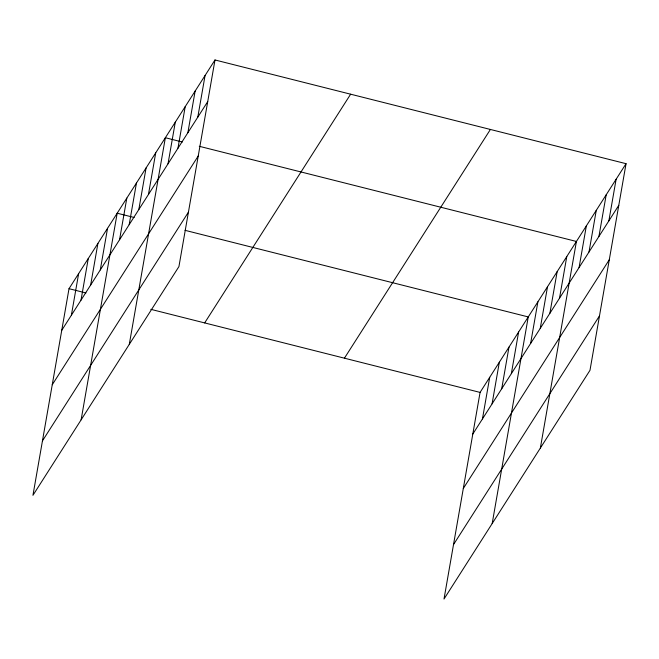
<?xml version="1.0" encoding="UTF-8"?>
<svg xmlns="http://www.w3.org/2000/svg" width="659" height="659" viewBox="0 0 659 659"><rect width="100%" height="100%" fill="white"/><g stroke="black" fill="none" stroke-linecap="round" stroke-linejoin="round"><path stroke-width="0.99" d="M214.991 59.969L69.014 288.691L32.95 495.313L178.927 266.59L214.991 59.969L626.05 163.687L589.986 370.309L444.009 599.031L480.073 392.41L626.05 163.687M71.378 315.224L78.643 273.592M81.016 300.125L88.281 258.493M90.654 285.026L97.911 243.402M100.283 269.935L107.549 228.302M81.123 419.832L117.187 213.211L134.139 217.486M119.551 239.744L126.816 198.112M129.189 224.645L136.454 183.021M138.818 209.554L146.084 167.921M148.456 194.454L155.722 152.83M129.296 344.352L165.36 137.731L182.312 142.006M168.02 163.811L175.286 122.179M177.946 148.25L185.212 106.626M187.873 132.698L195.138 91.074M197.799 117.145L205.064 75.521M482.446 418.943L489.711 377.319M492.075 403.852L499.341 362.219M501.713 388.752L508.979 347.12M511.343 373.653L518.608 332.029M492.182 523.559L528.246 316.93L185.006 230.321M530.619 343.463L537.884 301.838M540.248 328.371L547.514 286.739M549.886 313.272L557.152 271.648M559.516 298.181L566.781 256.549M540.355 448.079L576.419 241.458L199.265 146.29M579.08 267.529L586.345 225.897M589.006 251.977L596.271 210.345M598.932 236.424L606.198 194.792M608.858 220.872L616.124 179.24M61.748 330.316L207.725 101.593M52.242 384.765L198.219 156.043M42.456 440.863L188.433 212.14M204.661 322.918L350.637 94.196M344.426 358.183L490.403 129.461M472.808 434.042L618.785 205.32M463.302 488.484L609.278 259.761M453.516 544.589L599.492 315.867M69.014 288.691L85.967 292.967M150.804 309.326L480.073 392.41"/></g></svg>
